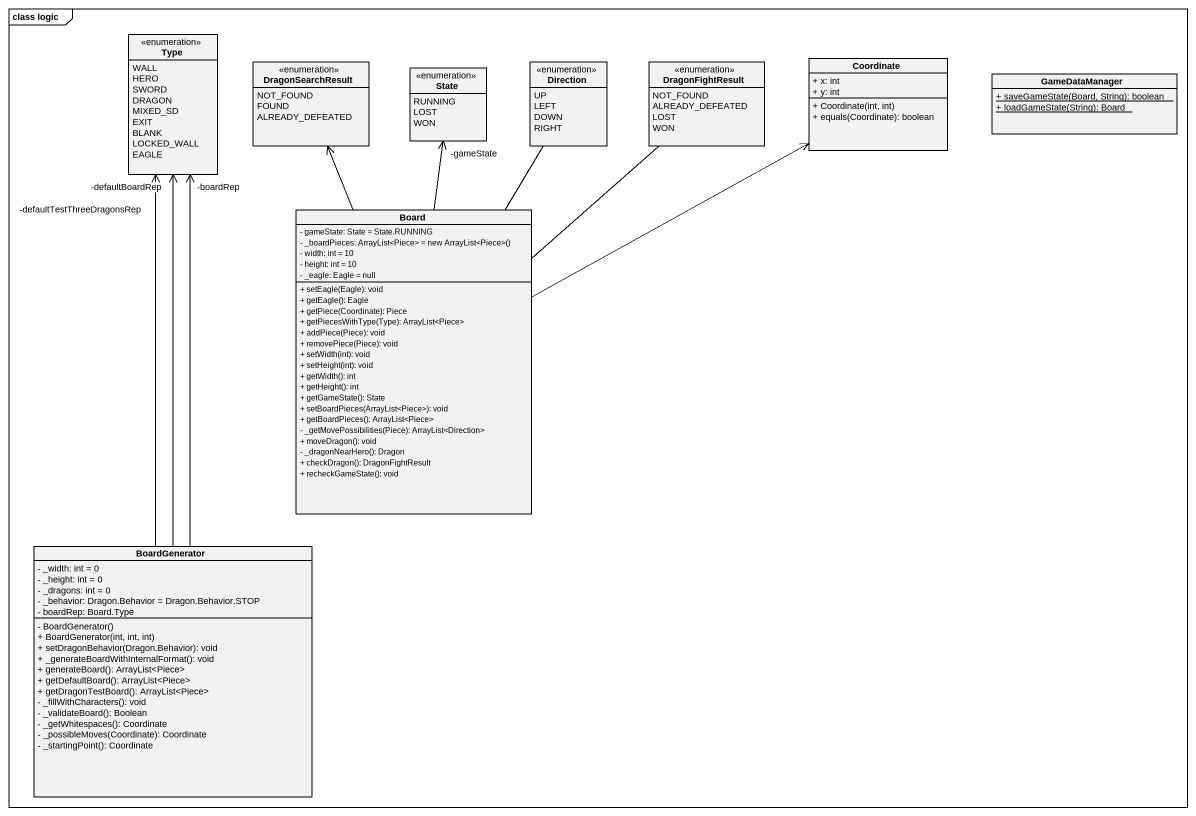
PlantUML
@startuml
mainframe class logic
hide circle
hide empty members
skinparam classAttributeIconSize 0
enum Type {
  WALL
  HERO
  SWORD
  DRAGON
  MIXED_SD
  EXIT
  BLANK
  LOCKED_WALL
  EAGLE
}
class Coordinate {
  + x: int
  + y: int
  + Coordinate(int, int)
  + equals(Coordinate): boolean
}
enum DragonSearchResult {
  NOT_FOUND
  FOUND
  ALREADY_DEFEATED
}
enum "State" as State_ {
  RUNNING
  LOST
  WON
}
enum Direction {
  UP
  LEFT
  DOWN
  RIGHT
}
enum DragonFightResult {
  NOT_FOUND
  ALREADY_DEFEATED
  LOST
  WON
}
class GameDataManager {
  {static} + saveGameState(Board, String): boolean
  {static} + loadGameState(String): Board
}
class Board {
  - gameState: State = State.RUNNING
  {field} - _boardPieces: ArrayList<Piece> = new ArrayList<Piece>()
  - width: int = 10
  - height: int = 10
  - _eagle: Eagle = null
  + setEagle(Eagle): void
  + getEagle(): Eagle
  + getPiece(Coordinate): Piece
  + getPiecesWithType(Type): ArrayList<Piece>
  + addPiece(Piece): void
  + removePiece(Piece): void
  + setWidth(int): void
  + setHeight(int): void
  + getWidth(): int
  + getHeight(): int
  + getGameState(): State
  + setBoardPieces(ArrayList<Piece>): void
  + getBoardPieces(): ArrayList<Piece>
  - _getMovePossibilities(Piece): ArrayList<Direction>
  + moveDragon(): void
  - _dragonNearHero(): Dragon
  + checkDragon(): DragonFightResult
  + recheckGameState(): void
}
class BoardGenerator {
  - _width: int = 0
  - _height: int = 0
  - _dragons: int = 0
  - _behavior: Dragon.Behavior = Dragon.Behavior.STOP
  - boardRep: Board.Type
  - BoardGenerator()
  + BoardGenerator(int, int, int)
  + setDragonBehavior(Dragon.Behavior): void
  + _generateBoardWithInternalFormat(): void
  + generateBoard(): ArrayList<Piece>
  + getDefaultBoard(): ArrayList<Piece>
  + getDragonTestBoard(): ArrayList<Piece>
  - _fillWithCharacters(): void
  - _validateBoard(): Boolean
  - _getWhitespaces(): Coordinate
  - _possibleMoves(Coordinate): Coordinate
  - _startingPoint(): Coordinate
}
Board -right-> Coordinate
Board -up-> DragonSearchResult
Board -up-> "-gameState" State_
Board -up- Direction
Board -up- DragonFightResult
BoardGenerator -up-> "-boardRep" Type
BoardGenerator -up-> "-defaultBoardRep" Type
BoardGenerator -up-> "-defaultTestThreeDragonsRep" Type
@enduml
